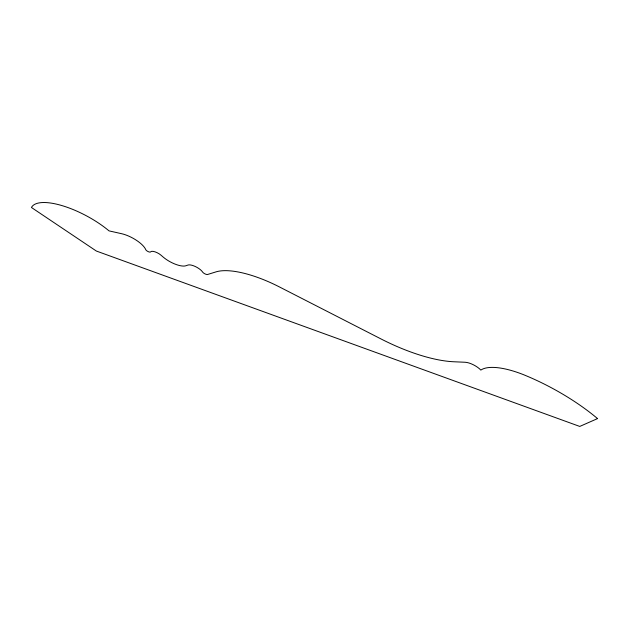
<?xml version="1.0" encoding="UTF-8"?>
<svg xmlns="http://www.w3.org/2000/svg" width="629" height="629" viewBox="0 0 629 629"><rect width="100%" height="100%" fill="white"/><g stroke="black" fill="none" stroke-linecap="round" stroke-linejoin="round"><path stroke-width="0.94" d="M597.55 418.592L579.757 426.431L96.347 251.034L31.45 207.491A52.797 18.658 28.3 0 1 62.405 205.722A52.797 18.658 28.3 0 1 109.029 230.874L121.554 233.689A18.752 6.628 28.3 0 1 145.779 249.713A2.791 0.983 28.3 0 0 148.279 251.655A2.791 0.983 28.3 0 0 150.638 251.844A6.99 2.469 28.3 0 1 160.985 255.177L163.123 257.017A16.346 5.779 28.3 0 0 185.901 265.76L187.922 265.068A9.058 3.2 28.3 0 1 195.312 266.523A9.058 3.2 28.3 0 1 202.475 271.854A3.176 1.124 28.3 0 0 204.881 273.819A3.176 1.124 28.3 0 0 207.656 274.464L216.006 271.877A70.943 25.074 28.3 0 1 279.315 286.879L380.977 338.929A100.255 35.436 28.3 0 0 453.949 361.769L465.153 362.257A11.684 4.128 28.3 0 1 480.847 370.096A59.236 20.938 28.3 0 1 523.548 374.687A106.977 37.811 28.3 0 1 597.55 418.592"/></g></svg>
